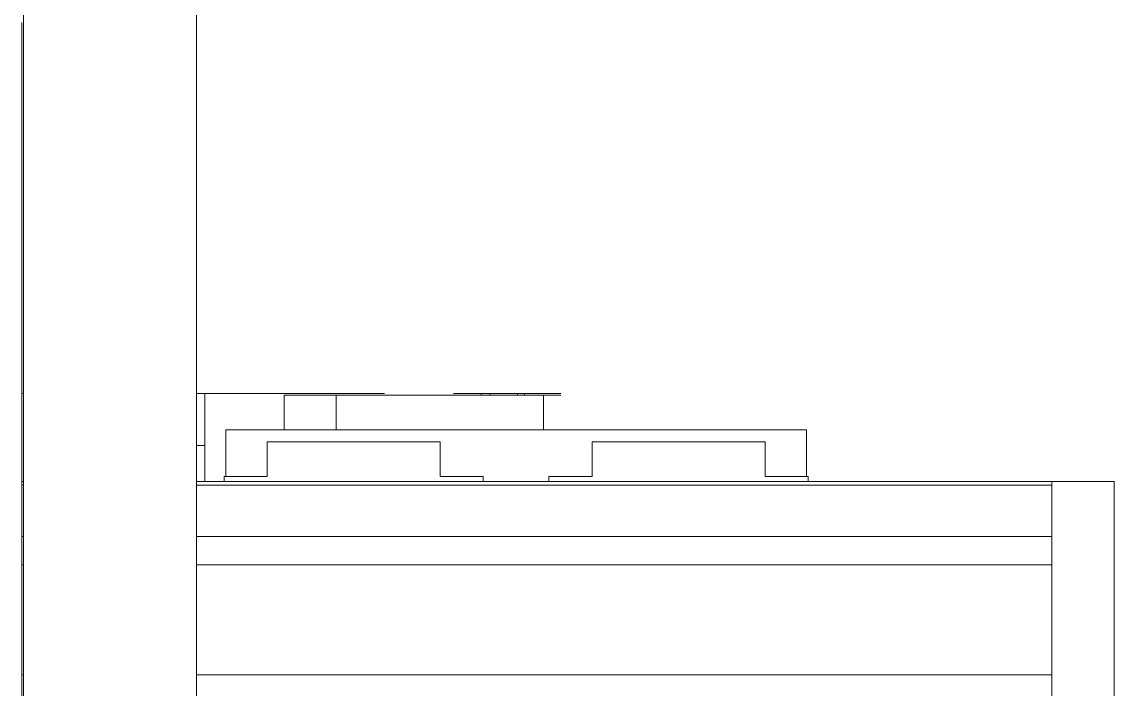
# Model space of a CAD drawing. Header units: millimetres. Extents: x 2509 to 128734, y 2492 to 91667.
# Drawn here: x 92375.4 to 92691.4, y 72272.1 to 72465 of the extents above; entities that cross this region are included whole.
import ezdxf

# ---------------------------------------------------------------- set-up
doc = ezdxf.new("R2010")
doc.units = ezdxf.units.MM
doc.layers.add('SSH_搬运系统', color=7, linetype='Continuous')

# ---------------------------------------------------------------- blocks, each defined once
blk = doc.blocks.new('SSH_机械臂')
at = {"layer": 'SSH_搬运系统', "lineweight": 15}
for p, q in [((1746.87, 3179.64, 0), (1446.87, 3179.64, 0)), ((1746.87, 3161.64, 0), (1746.87, 3179.64, 0)), ((1746.87, 3161.64, 0), (1446.87, 3161.64, 0)), ((1722.77, 3161.64, 0), (1690.97, 3161.64, 0)), ((1690.97, 2914.14, 0), (1690.97, 3161.64, 0)), ((1722.77, 2914.14, 0), (1722.77, 3161.64, 0)), ((1745.87, 3161.64, 0), (1730.97, 3161.64, 0)), ((1730.97, 2914.14, 0), (1730.97, 3161.64, 0)), ((1745.87, 2914.14, 0), (1745.87, 3161.64, 0)), ((1746.87, 2914.14, 0), (1746.87, 3161.64, 0)), ((1746.87, 3091.14, 0), (1748.37, 3091.14, 0)), ((1748.37, 3091.14, 0), (1748.37, 3078.64, 0)), ((1748.37, 3090.64, 0), (1761.87, 3090.64, 0)), ((1761.87, 3090.64, 0), (1761.87, 2922.64, 0)), ((1748.37, 3078.64, 0), (1758.37, 3078.64, 0)), ((1758.37, 3078.64, 0), (1758.37, 3028.64, 0)), ((1758.37, 3028.64, 0), (1748.37, 3028.64, 0)), ((1748.37, 3028.64, 0), (1748.37, 3016.14, 0)), ((1771.87, 3014.54, 0), (1771.87, 3019.54, 0)), ((1748.37, 3016.14, 0), (1746.87, 3016.14, 0)), ((1761.87, 3014.54, 0), (1771.87, 3014.54, 0)), ((1771.87, 2954.54, 0), (1771.87, 3014.54, 0)), ((1772.35, 3009.05, 0), (1771.87, 3009.05, 0)), ((1771.87, 3007.05, 0), (1772.35, 3007.05, 0)), ((1771.87, 2999.05, 0), (1772.35, 2999.05, 0)), ((1746.87, 2997.14, 0), (1748.37, 2997.14, 0)), ((1748.37, 2997.14, 0), (1748.37, 2984.64, 0)), ((1772.35, 2996.55, 0), (1771.87, 2996.55, 0)), ((1748.37, 2984.64, 0), (1758.37, 2984.64, 0)), ((1758.37, 2984.64, 0), (1758.37, 2934.64, 0)), ((1771.87, 2954.54, 0), (1761.87, 2954.54, 0)), ((1771.87, 2954.54, 0), (1771.87, 2939.54, 0)), ((1771.87, 2939.54, 0), (1761.87, 2939.54, 0)), ((1748.37, 2934.64, 0), (1748.37, 2922.14, 0)), ((1758.37, 2934.64, 0), (1748.37, 2934.64, 0)), ((1748.37, 2922.14, 0), (1746.87, 2922.14, 0)), ((1761.87, 2922.64, 0), (1748.37, 2922.64, 0)), ((2713.24, 2914.14, 0), (1458.47, 2914.14, 0)), ((1746.87, 2916.55, 0), (1772.35, 2916.55, 0)), ((1757.35, 2914.14, 0), (1757.35, 2916.55, 0)), ((1454.66, 2863.64, 0), (1879.66, 2863.64, 0)), ((2722.11, 2864.14, 0), (1458.47, 2864.14, 0)), ((1690.97, 2863.64, 0), (1690.97, 2864.14, 0)), ((1722.77, 2863.64, 0), (1722.77, 2864.14, 0)), ((1730.97, 2863.64, 0), (1730.97, 2864.14, 0)), ((1745.87, 2863.64, 0), (1745.87, 2864.14, 0)), ((1746.87, 2863.64, 0), (1746.87, 2864.14, 0))]:
    blk.add_line(p, q, dxfattribs=at)
for points in [[(1772.35, 3019.54, 0), (1772.35, 2988.55, 0)], [(1772.35, 2968.55, 0), (1772.35, 2914.14, 0)], [(1772.35, 2864.14, 0), (1772.35, 2863.64, 0)]]:
    blk.add_open_spline(points, degree=1, dxfattribs=at)

msp = doc.modelspace()

# ---------------------------------------------------------------- block references
at = {"layer": 'SSH_搬运系统', "xscale": -1, "rotation": 270}
msp.add_blockref('SSH_机械臂', (89511.768, 70585.224, 0), dxfattribs=at)

doc.saveas('drawing.dxf')
